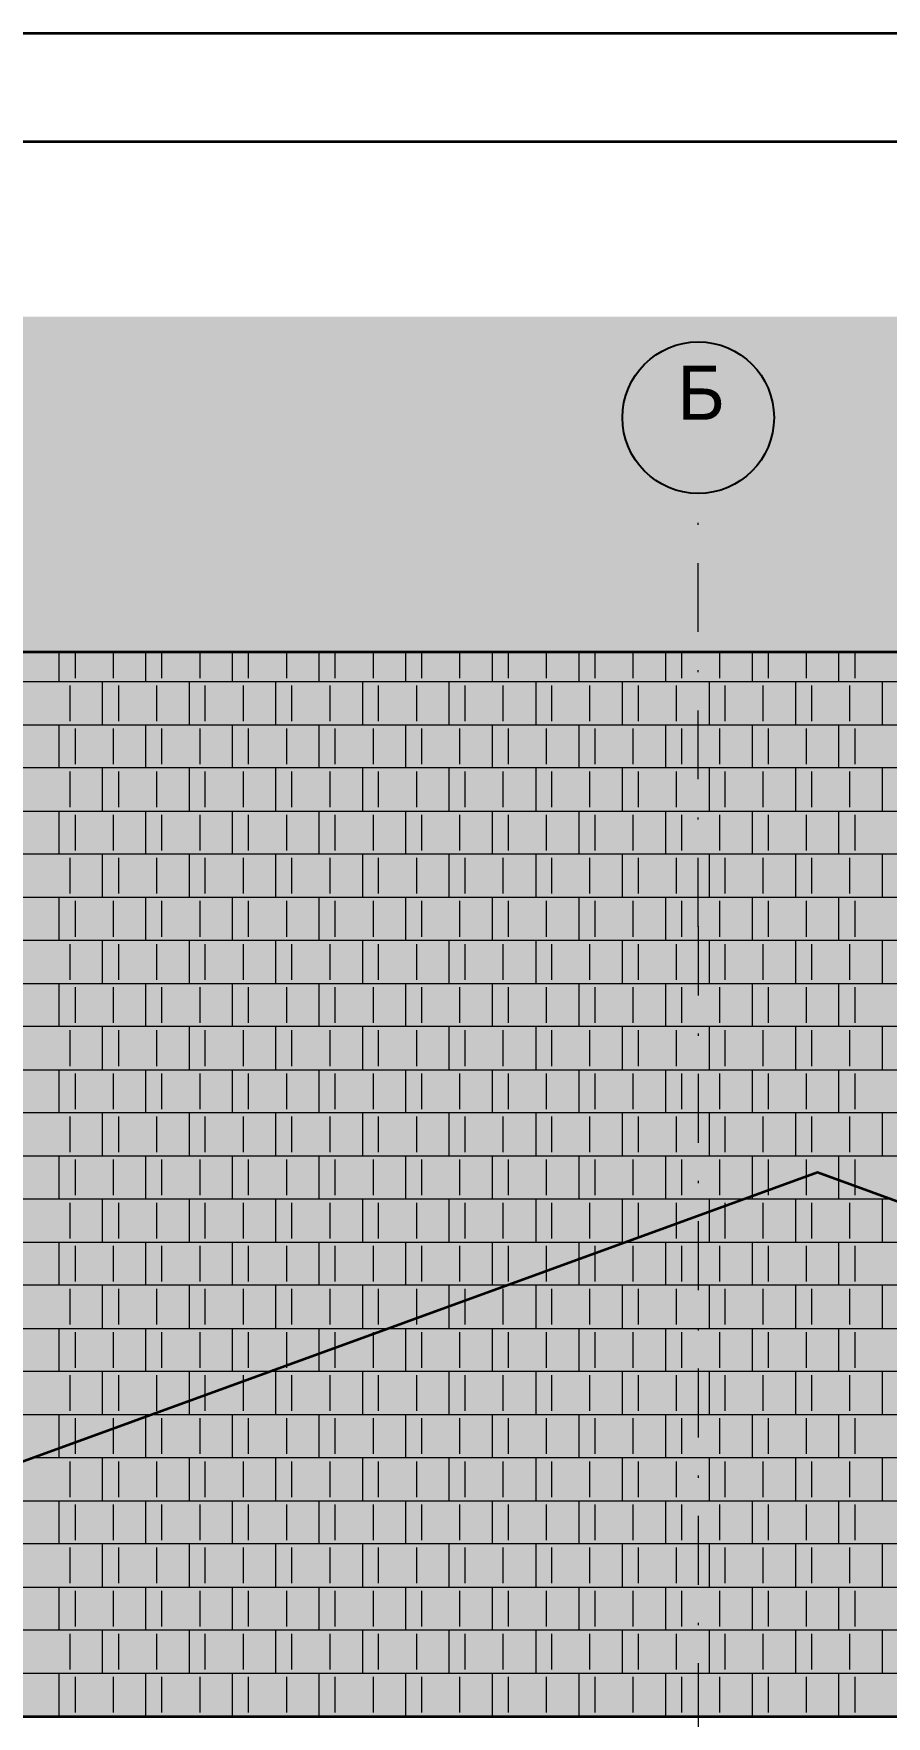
# Model space of a CAD drawing. Header units: millimetres. Extents: x -440 to 2671, y 0 to 297.
# Drawn here: x 1983.3 to 2022.7, y 219.3 to 297 of the extents above; entities that cross this region are included whole.
import ezdxf

# ---------------------------------------------------------------- set-up
doc = ezdxf.new("R2010")
doc.units = ezdxf.units.MM
doc.header["$MEASUREMENT"] = 0
doc.linetypes.add('- Осеви линии', pattern=[6.702778, 3.175, -1.763889, 0, -1.763889])
for name, color, linetype, lineweight, true_color in [('1', 7, 'Continuous', 13, 0x2b2b2b), ('4', 7, 'Continuous', 20, 0x3e3e3e), ('65', 7, 'Continuous', 20, 0x4e4e4e), ('87', 7, 'Continuous', 20, 0x6a6a6a)]:
    doc.layers.add(name, color=color, linetype=linetype, lineweight=lineweight, true_color=true_color)
doc.layers.add('41', color=7, linetype='Continuous', lineweight=35)
doc.layers.add('7', color=7, linetype='Continuous', lineweight=25)
doc.layers.add('RGB colored ARCHICAD elements', color=7, linetype='Continuous')
doc.styles.add('GENERATED_STYLE_6', font='GOTHIC.TTF')

# ---------------------------------------------------------------- blocks, each defined once
blk = doc.blocks.new('*X28')
at = {"layer": '1', "color": 250, "linetype": 'Continuous', "lineweight": 13, "true_color": 0x2a2a2a}
for p, q in [((182.252, 267.076), (182.252, 268.439)), ((182.992, 267.247), (182.992, 268.439)), ((184.752, 267.247), (184.752, 268.439)), ((186.252, 267.076), (186.252, 268.439)), ((186.992, 267.247), (186.992, 268.439)), ((188.752, 267.247), (188.752, 268.439)), ((190.252, 267.076), (190.252, 268.439)), ((190.992, 267.247), (190.992, 268.439)), ((192.752, 267.247), (192.752, 268.439)), ((194.252, 267.076), (194.252, 268.439)), ((194.992, 267.247), (194.992, 268.439)), ((196.752, 267.247), (196.752, 268.439)), ((198.252, 267.076), (198.252, 268.439)), ((198.992, 267.247), (198.992, 268.439)), ((200.752, 267.247), (200.752, 268.439)), ((202.252, 267.076), (202.252, 268.439)), ((202.992, 267.247), (202.992, 268.439)), ((204.752, 267.247), (204.752, 268.439)), ((206.252, 267.076), (206.252, 268.439)), ((206.992, 267.247), (206.992, 268.439)), ((208.752, 267.247), (208.752, 268.439)), ((210.252, 267.076), (210.252, 268.439)), ((210.992, 267.247), (210.992, 268.439)), ((212.752, 267.247), (212.752, 268.439)), ((214.252, 267.076), (214.252, 268.439)), ((214.992, 267.247), (214.992, 268.439)), ((216.752, 267.247), (216.752, 268.439)), ((218.252, 267.076), (218.252, 268.439)), ((218.992, 267.247), (218.992, 268.439)), ((188.252, 267.076), (180.252, 267.076)), ((182.752, 265.257), (182.752, 266.905)), ((184.252, 265.086), (184.252, 267.076)), ((184.992, 265.257), (184.992, 266.905)), ((186.752, 265.257), (186.752, 266.905)), ((196.252, 267.076), (188.252, 267.076)), ((188.252, 267.076), (188.252, 265.086)), ((188.992, 265.257), (188.992, 266.905)), ((190.752, 265.257), (190.752, 266.905)), ((192.252, 265.086), (192.252, 267.076)), ((192.992, 265.257), (192.992, 266.905)), ((194.752, 265.257), (194.752, 266.905)), ((204.252, 267.076), (196.252, 267.076)), ((196.252, 267.076), (196.252, 265.086)), ((196.992, 265.257), (196.992, 266.905)), ((198.752, 265.257), (198.752, 266.905)), ((200.252, 265.086), (200.252, 267.076)), ((200.992, 265.257), (200.992, 266.905)), ((202.752, 265.257), (202.752, 266.905)), ((212.252, 267.076), (204.252, 267.076)), ((204.252, 267.076), (204.252, 265.086)), ((204.992, 265.257), (204.992, 266.905)), ((206.752, 265.257), (206.752, 266.905)), ((208.252, 265.086), (208.252, 267.076)), ((208.992, 265.257), (208.992, 266.905)), ((210.752, 265.257), (210.752, 266.905)), ((220.252, 267.076), (212.252, 267.076)), ((212.252, 267.076), (212.252, 265.086)), ((212.992, 265.257), (212.992, 266.905)), ((214.752, 265.257), (214.752, 266.905)), ((216.252, 265.086), (216.252, 267.076)), ((216.992, 265.257), (216.992, 266.905)), ((218.752, 265.257), (218.752, 266.905)), ((228.252, 267.076), (220.252, 267.076)), ((220.252, 267.076), (220.252, 265.086)), ((180.252, 265.086), (188.252, 265.086)), ((182.252, 263.095), (182.252, 265.086)), ((186.252, 263.095), (186.252, 265.086)), ((188.252, 265.086), (196.252, 265.086)), ((190.252, 263.095), (190.252, 265.086)), ((194.252, 263.095), (194.252, 265.086)), ((196.252, 265.086), (204.252, 265.086)), ((198.252, 263.095), (198.252, 265.086)), ((202.252, 263.095), (202.252, 265.086)), ((204.252, 265.086), (212.252, 265.086)), ((206.252, 263.095), (206.252, 265.086)), ((210.252, 263.095), (210.252, 265.086)), ((212.252, 265.086), (220.252, 265.086)), ((214.252, 263.095), (214.252, 265.086)), ((218.252, 263.095), (218.252, 265.086)), ((220.252, 265.086), (228.252, 265.086)), ((182.992, 263.266), (182.992, 264.915)), ((184.752, 263.266), (184.752, 264.915)), ((186.992, 263.266), (186.992, 264.915)), ((188.752, 263.266), (188.752, 264.915)), ((190.992, 263.266), (190.992, 264.915)), ((192.752, 263.266), (192.752, 264.915)), ((194.992, 263.266), (194.992, 264.915)), ((196.752, 263.266), (196.752, 264.915)), ((198.992, 263.266), (198.992, 264.915)), ((200.752, 263.266), (200.752, 264.915)), ((202.992, 263.266), (202.992, 264.915)), ((204.752, 263.266), (204.752, 264.915)), ((206.992, 263.266), (206.992, 264.915)), ((208.752, 263.266), (208.752, 264.915)), ((210.992, 263.266), (210.992, 264.915)), ((212.752, 263.266), (212.752, 264.915)), ((214.992, 263.266), (214.992, 264.915)), ((216.752, 263.266), (216.752, 264.915)), ((218.992, 263.266), (218.992, 264.915)), ((188.252, 263.095), (180.252, 263.095)), ((182.752, 261.276), (182.752, 262.924)), ((184.252, 261.105), (184.252, 263.095)), ((184.992, 261.276), (184.992, 262.924)), ((186.752, 261.276), (186.752, 262.924)), ((196.252, 263.095), (188.252, 263.095)), ((188.252, 263.095), (188.252, 261.105)), ((188.992, 261.276), (188.992, 262.924)), ((190.752, 261.276), (190.752, 262.924)), ((192.252, 261.105), (192.252, 263.095)), ((192.992, 261.276), (192.992, 262.924)), ((194.752, 261.276), (194.752, 262.924)), ((204.252, 263.095), (196.252, 263.095)), ((196.252, 263.095), (196.252, 261.105)), ((196.992, 261.276), (196.992, 262.924)), ((198.752, 261.276), (198.752, 262.924)), ((200.252, 261.105), (200.252, 263.095)), ((200.992, 261.276), (200.992, 262.924)), ((202.752, 261.276), (202.752, 262.924)), ((212.252, 263.095), (204.252, 263.095)), ((204.252, 263.095), (204.252, 261.105)), ((204.992, 261.276), (204.992, 262.924)), ((206.752, 261.276), (206.752, 262.924)), ((208.252, 261.105), (208.252, 263.095)), ((208.992, 261.276), (208.992, 262.924)), ((210.752, 261.276), (210.752, 262.924)), ((220.252, 263.095), (212.252, 263.095)), ((212.252, 263.095), (212.252, 261.105)), ((212.992, 261.276), (212.992, 262.924)), ((214.752, 261.276), (214.752, 262.924)), ((216.252, 261.105), (216.252, 263.095)), ((216.992, 261.276), (216.992, 262.924)), ((218.752, 261.276), (218.752, 262.924)), ((228.252, 263.095), (220.252, 263.095)), ((220.252, 263.095), (220.252, 261.105)), ((180.252, 261.105), (188.252, 261.105)), ((182.252, 259.114), (182.252, 261.105)), ((186.252, 259.114), (186.252, 261.105)), ((188.252, 261.105), (196.252, 261.105)), ((190.252, 259.114), (190.252, 261.105)), ((194.252, 259.114), (194.252, 261.105)), ((196.252, 261.105), (204.252, 261.105)), ((198.252, 259.114), (198.252, 261.105)), ((202.252, 259.114), (202.252, 261.105)), ((204.252, 261.105), (212.252, 261.105)), ((206.252, 259.114), (206.252, 261.105)), ((210.252, 259.114), (210.252, 261.105)), ((212.252, 261.105), (220.252, 261.105)), ((214.252, 259.114), (214.252, 261.105)), ((218.252, 259.114), (218.252, 261.105)), ((220.252, 261.105), (228.252, 261.105)), ((182.992, 259.285), (182.992, 260.934)), ((184.752, 259.285), (184.752, 260.934)), ((186.992, 259.285), (186.992, 260.934)), ((188.752, 259.285), (188.752, 260.934)), ((190.992, 259.285), (190.992, 260.934)), ((192.752, 259.285), (192.752, 260.934)), ((194.992, 259.285), (194.992, 260.934)), ((196.752, 259.285), (196.752, 260.934)), ((198.992, 259.285), (198.992, 260.934)), ((200.752, 259.285), (200.752, 260.934)), ((202.992, 259.285), (202.992, 260.934)), ((204.752, 259.285), (204.752, 260.934)), ((206.992, 259.285), (206.992, 260.934)), ((208.752, 259.285), (208.752, 260.934)), ((210.992, 259.285), (210.992, 260.934)), ((212.752, 259.285), (212.752, 260.934)), ((214.992, 259.285), (214.992, 260.934)), ((216.752, 259.285), (216.752, 260.934)), ((218.992, 259.285), (218.992, 260.934)), ((188.252, 259.114), (180.252, 259.114)), ((182.752, 257.295), (182.752, 258.943)), ((184.252, 257.124), (184.252, 259.114)), ((184.992, 257.295), (184.992, 258.943)), ((186.752, 257.295), (186.752, 258.943)), ((196.252, 259.114), (188.252, 259.114)), ((188.252, 259.114), (188.252, 257.124)), ((188.992, 257.295), (188.992, 258.943)), ((190.752, 257.295), (190.752, 258.943)), ((192.252, 257.124), (192.252, 259.114)), ((192.992, 257.295), (192.992, 258.943)), ((194.752, 257.295), (194.752, 258.943)), ((204.252, 259.114), (196.252, 259.114)), ((196.252, 259.114), (196.252, 257.124)), ((196.992, 257.295), (196.992, 258.943)), ((198.752, 257.295), (198.752, 258.943)), ((200.252, 257.124), (200.252, 259.114)), ((200.992, 257.295), (200.992, 258.943)), ((202.752, 257.295), (202.752, 258.943)), ((212.252, 259.114), (204.252, 259.114)), ((204.252, 259.114), (204.252, 257.124)), ((204.992, 257.295), (204.992, 258.943)), ((206.752, 257.295), (206.752, 258.943)), ((208.252, 257.124), (208.252, 259.114)), ((208.992, 257.295), (208.992, 258.943)), ((210.752, 257.295), (210.752, 258.943)), ((220.252, 259.114), (212.252, 259.114)), ((212.252, 259.114), (212.252, 257.124)), ((212.992, 257.295), (212.992, 258.943)), ((214.752, 257.295), (214.752, 258.943)), ((216.252, 257.124), (216.252, 259.114)), ((216.992, 257.295), (216.992, 258.943)), ((218.752, 257.295), (218.752, 258.943)), ((228.252, 259.114), (220.252, 259.114)), ((220.252, 259.114), (220.252, 257.124)), ((180.252, 257.124), (188.252, 257.124)), ((182.252, 255.133), (182.252, 257.124)), ((182.992, 255.304), (182.992, 256.953)), ((184.752, 255.304), (184.752, 256.953)), ((186.252, 255.133), (186.252, 257.124)), ((186.992, 255.304), (186.992, 256.953)), ((188.252, 257.124), (196.252, 257.124)), ((188.752, 255.304), (188.752, 256.953)), ((190.252, 255.133), (190.252, 257.124)), ((190.992, 255.304), (190.992, 256.953)), ((192.752, 255.304), (192.752, 256.953)), ((194.252, 255.133), (194.252, 257.124)), ((194.992, 255.304), (194.992, 256.953)), ((196.252, 257.124), (204.252, 257.124)), ((196.752, 255.304), (196.752, 256.953)), ((198.252, 255.133), (198.252, 257.124)), ((198.992, 255.304), (198.992, 256.953)), ((200.752, 255.304), (200.752, 256.953)), ((202.252, 255.133), (202.252, 257.124)), ((202.992, 255.304), (202.992, 256.953)), ((204.252, 257.124), (212.252, 257.124)), ((204.752, 255.304), (204.752, 256.953)), ((206.252, 255.133), (206.252, 257.124)), ((206.992, 255.304), (206.992, 256.953)), ((208.752, 255.304), (208.752, 256.953)), ((210.252, 255.133), (210.252, 257.124)), ((210.992, 255.304), (210.992, 256.953)), ((212.252, 257.124), (220.252, 257.124)), ((212.752, 255.304), (212.752, 256.953)), ((214.252, 255.133), (214.252, 257.124)), ((214.992, 255.304), (214.992, 256.953)), ((216.752, 255.304), (216.752, 256.953)), ((218.252, 255.133), (218.252, 257.124)), ((218.992, 255.304), (218.992, 256.953)), ((220.252, 257.124), (228.252, 257.124)), ((188.252, 255.133), (180.252, 255.133)), ((182.752, 253.313), (182.752, 254.962)), ((184.252, 253.142), (184.252, 255.133)), ((184.992, 253.313), (184.992, 254.962)), ((186.752, 253.313), (186.752, 254.962)), ((196.252, 255.133), (188.252, 255.133)), ((188.252, 255.133), (188.252, 253.142)), ((188.992, 253.313), (188.992, 254.962)), ((190.752, 253.313), (190.752, 254.962)), ((192.252, 253.142), (192.252, 255.133)), ((192.992, 253.313), (192.992, 254.962)), ((194.752, 253.313), (194.752, 254.962)), ((204.252, 255.133), (196.252, 255.133)), ((196.252, 255.133), (196.252, 253.142)), ((196.992, 253.313), (196.992, 254.962)), ((198.752, 253.313), (198.752, 254.962)), ((200.252, 253.142), (200.252, 255.133)), ((200.992, 253.313), (200.992, 254.962)), ((202.752, 253.313), (202.752, 254.962)), ((212.252, 255.133), (204.252, 255.133)), ((204.252, 255.133), (204.252, 253.142)), ((204.992, 253.313), (204.992, 254.962)), ((206.752, 253.313), (206.752, 254.962)), ((208.252, 253.142), (208.252, 255.133)), ((208.992, 253.313), (208.992, 254.962)), ((210.752, 253.313), (210.752, 254.962)), ((220.252, 255.133), (212.252, 255.133)), ((212.252, 255.133), (212.252, 253.142)), ((212.992, 253.313), (212.992, 254.962)), ((214.752, 253.313), (214.752, 254.962)), ((216.252, 253.142), (216.252, 255.133)), ((216.992, 253.313), (216.992, 254.962)), ((218.752, 253.313), (218.752, 254.962)), ((228.252, 255.133), (220.252, 255.133)), ((220.252, 255.133), (220.252, 253.142)), ((180.252, 253.142), (188.252, 253.142)), ((182.252, 251.152), (182.252, 253.142)), ((182.992, 251.323), (182.992, 252.971)), ((184.752, 251.323), (184.752, 252.971)), ((186.252, 251.152), (186.252, 253.142)), ((186.992, 251.323), (186.992, 252.971)), ((188.252, 253.142), (196.252, 253.142)), ((188.752, 251.323), (188.752, 252.971)), ((190.252, 251.152), (190.252, 253.142)), ((190.992, 251.323), (190.992, 252.971)), ((192.752, 251.323), (192.752, 252.971)), ((194.252, 251.152), (194.252, 253.142)), ((194.992, 251.323), (194.992, 252.971)), ((196.252, 253.142), (204.252, 253.142)), ((196.752, 251.323), (196.752, 252.971)), ((198.252, 251.152), (198.252, 253.142)), ((198.992, 251.323), (198.992, 252.971)), ((200.752, 251.323), (200.752, 252.971)), ((202.252, 251.152), (202.252, 253.142)), ((202.992, 251.323), (202.992, 252.971)), ((204.252, 253.142), (212.252, 253.142)), ((204.752, 251.323), (204.752, 252.971)), ((206.252, 251.152), (206.252, 253.142)), ((206.992, 251.323), (206.992, 252.971)), ((208.752, 251.323), (208.752, 252.971)), ((210.252, 251.152), (210.252, 253.142)), ((210.992, 251.323), (210.992, 252.971)), ((212.252, 253.142), (220.252, 253.142)), ((212.752, 251.323), (212.752, 252.971)), ((214.252, 251.152), (214.252, 253.142)), ((214.992, 251.323), (214.992, 252.971)), ((216.752, 251.323), (216.752, 252.971)), ((218.252, 251.152), (218.252, 253.142)), ((218.992, 251.323), (218.992, 252.971)), ((220.252, 253.142), (228.252, 253.142)), ((188.252, 251.152), (180.252, 251.152)), ((182.752, 249.332), (182.752, 250.981)), ((184.252, 249.161), (184.252, 251.152)), ((184.992, 249.332), (184.992, 250.981)), ((186.752, 249.332), (186.752, 250.981)), ((196.252, 251.152), (188.252, 251.152)), ((188.252, 251.152), (188.252, 249.161)), ((188.992, 249.332), (188.992, 250.981)), ((190.752, 249.332), (190.752, 250.981)), ((192.252, 249.161), (192.252, 251.152)), ((192.992, 249.332), (192.992, 250.981)), ((194.752, 249.332), (194.752, 250.981)), ((204.252, 251.152), (196.252, 251.152)), ((196.252, 251.152), (196.252, 249.161)), ((196.992, 249.332), (196.992, 250.981)), ((198.752, 249.332), (198.752, 250.981)), ((200.252, 249.161), (200.252, 251.152)), ((200.992, 249.332), (200.992, 250.981)), ((202.752, 249.332), (202.752, 250.981)), ((212.252, 251.152), (204.252, 251.152)), ((204.252, 251.152), (204.252, 249.161)), ((204.992, 249.332), (204.992, 250.981)), ((206.752, 249.332), (206.752, 250.981)), ((208.252, 249.161), (208.252, 251.152)), ((208.992, 249.332), (208.992, 250.981)), ((210.752, 249.332), (210.752, 250.981)), ((220.252, 251.152), (212.252, 251.152)), ((212.252, 251.152), (212.252, 249.161)), ((212.992, 249.332), (212.992, 250.981)), ((214.752, 249.332), (214.752, 250.981)), ((216.252, 249.161), (216.252, 251.152)), ((216.992, 249.332), (216.992, 250.981)), ((218.752, 249.332), (218.752, 250.981)), ((228.252, 251.152), (220.252, 251.152)), ((220.252, 251.152), (220.252, 249.161)), ((180.252, 249.161), (188.252, 249.161)), ((182.252, 247.171), (182.252, 249.161)), ((182.992, 247.342), (182.992, 248.99)), ((184.752, 247.342), (184.752, 248.99)), ((186.252, 247.171), (186.252, 249.161)), ((186.992, 247.342), (186.992, 248.99)), ((188.252, 249.161), (196.252, 249.161)), ((188.752, 247.342), (188.752, 248.99)), ((190.252, 247.171), (190.252, 249.161)), ((190.992, 247.342), (190.992, 248.99)), ((192.752, 247.342), (192.752, 248.99)), ((194.252, 247.171), (194.252, 249.161)), ((194.992, 247.342), (194.992, 248.99)), ((196.252, 249.161), (204.252, 249.161)), ((196.752, 247.342), (196.752, 248.99)), ((198.252, 247.171), (198.252, 249.161)), ((198.992, 247.342), (198.992, 248.99)), ((200.752, 247.342), (200.752, 248.99)), ((202.252, 247.171), (202.252, 249.161)), ((202.992, 247.342), (202.992, 248.99)), ((204.252, 249.161), (212.252, 249.161)), ((204.752, 247.342), (204.752, 248.99)), ((206.252, 247.171), (206.252, 249.161)), ((206.992, 247.342), (206.992, 248.99)), ((208.752, 247.342), (208.752, 248.99)), ((210.252, 247.171), (210.252, 249.161)), ((210.992, 247.342), (210.992, 248.99)), ((212.252, 249.161), (220.252, 249.161)), ((212.752, 247.342), (212.752, 248.99)), ((214.252, 247.171), (214.252, 249.161)), ((214.992, 247.342), (214.992, 248.99)), ((216.752, 247.342), (216.752, 248.99)), ((218.252, 247.171), (218.252, 249.161)), ((218.992, 247.342), (218.992, 248.99)), ((220.252, 249.161), (228.252, 249.161)), ((188.252, 247.171), (180.252, 247.171)), ((184.252, 245.18), (184.252, 247.171)), ((196.252, 247.171), (188.252, 247.171)), ((188.252, 247.171), (188.252, 245.18)), ((192.252, 245.18), (192.252, 247.171)), ((204.252, 247.171), (196.252, 247.171)), ((196.252, 247.171), (196.252, 245.18)), ((200.252, 245.18), (200.252, 247.171)), ((212.252, 247.171), (204.252, 247.171)), ((204.252, 247.171), (204.252, 245.18)), ((208.252, 245.18), (208.252, 247.171)), ((220.252, 247.171), (212.252, 247.171)), ((212.252, 247.171), (212.252, 245.18)), ((216.252, 245.18), (216.252, 247.171)), ((228.252, 247.171), (220.252, 247.171)), ((220.252, 247.171), (220.252, 245.18)), ((182.752, 245.351), (182.752, 247)), ((184.992, 245.351), (184.992, 247)), ((186.752, 245.351), (186.752, 247)), ((188.992, 245.351), (188.992, 247)), ((190.752, 245.351), (190.752, 247)), ((192.992, 245.351), (192.992, 247)), ((194.752, 245.351), (194.752, 247)), ((196.992, 245.351), (196.992, 247)), ((198.752, 245.351), (198.752, 247)), ((200.992, 245.351), (200.992, 247)), ((202.752, 245.351), (202.752, 247)), ((204.992, 245.351), (204.992, 247)), ((206.752, 245.351), (206.752, 247)), ((208.992, 245.351), (208.992, 247)), ((210.752, 245.351), (210.752, 247)), ((212.992, 245.351), (212.992, 247)), ((214.752, 245.351), (214.752, 247)), ((216.992, 245.351), (216.992, 247)), ((218.752, 245.351), (218.752, 247)), ((180.252, 245.18), (188.252, 245.18)), ((182.252, 243.19), (182.252, 245.18)), ((182.992, 243.361), (182.992, 245.009)), ((184.752, 243.361), (184.752, 245.009)), ((186.252, 243.19), (186.252, 245.18)), ((186.992, 243.361), (186.992, 245.009)), ((188.252, 245.18), (196.252, 245.18)), ((188.752, 243.361), (188.752, 245.009)), ((190.252, 243.19), (190.252, 245.18)), ((190.992, 243.361), (190.992, 245.009)), ((192.752, 243.361), (192.752, 245.009)), ((194.252, 243.19), (194.252, 245.18)), ((194.992, 243.361), (194.992, 245.009)), ((196.252, 245.18), (204.252, 245.18)), ((196.752, 243.361), (196.752, 245.009)), ((198.252, 243.19), (198.252, 245.18)), ((198.992, 243.361), (198.992, 245.009)), ((200.752, 243.361), (200.752, 245.009)), ((202.252, 243.19), (202.252, 245.18)), ((202.992, 243.361), (202.992, 245.009)), ((204.252, 245.18), (212.252, 245.18)), ((204.752, 243.361), (204.752, 245.009)), ((206.252, 243.19), (206.252, 245.18)), ((206.992, 243.361), (206.992, 245.009)), ((208.752, 243.361), (208.752, 245.009)), ((210.252, 243.19), (210.252, 245.18)), ((210.992, 243.361), (210.992, 245.009)), ((212.252, 245.18), (220.252, 245.18)), ((212.752, 243.361), (212.752, 245.009)), ((214.252, 243.325), (214.252, 245.18)), ((214.992, 243.594), (214.992, 245.009)), ((216.752, 244.235), (216.752, 245.009)), ((218.252, 244.053), (218.252, 245.18)), ((218.992, 243.784), (218.992, 245.009)), ((220.252, 245.18), (228.252, 245.18)), ((188.252, 243.19), (180.252, 243.19)), ((182.752, 241.37), (182.752, 243.019)), ((184.252, 241.199), (184.252, 243.19)), ((184.992, 241.37), (184.992, 243.019)), ((186.752, 241.37), (186.752, 243.019)), ((196.252, 243.19), (188.252, 243.19)), ((188.252, 243.19), (188.252, 241.199)), ((188.992, 241.37), (188.992, 243.019)), ((190.752, 241.37), (190.752, 243.019)), ((192.252, 241.199), (192.252, 243.19)), ((192.992, 241.37), (192.992, 243.019)), ((194.752, 241.37), (194.752, 243.019)), ((204.252, 243.19), (196.252, 243.19)), ((196.252, 243.19), (196.252, 241.199)), ((196.992, 241.37), (196.992, 243.019)), ((198.752, 241.37), (198.752, 243.019)), ((200.252, 241.199), (200.252, 243.19)), ((200.992, 241.37), (200.992, 243.019)), ((202.752, 241.37), (202.752, 243.019)), ((212.252, 243.19), (204.252, 243.19)), ((204.252, 243.19), (204.252, 241.199)), ((204.992, 241.37), (204.992, 243.019)), ((206.752, 241.37), (206.752, 243.019)), ((208.252, 241.199), (208.252, 243.19)), ((208.992, 241.41), (208.992, 243.019)), ((210.752, 242.051), (210.752, 243.019)), ((213.88, 243.19), (212.252, 243.19)), ((212.252, 243.19), (212.252, 242.597)), ((212.992, 242.866), (212.992, 243.019)), ((180.252, 241.199), (188.252, 241.199)), ((182.252, 239.208), (182.252, 241.199)), ((182.992, 239.38), (182.992, 241.028)), ((184.752, 239.38), (184.752, 241.028)), ((186.252, 239.208), (186.252, 241.199)), ((186.992, 239.38), (186.992, 241.028)), ((188.252, 241.199), (196.252, 241.199)), ((188.752, 239.38), (188.752, 241.028)), ((190.252, 239.208), (190.252, 241.199)), ((190.992, 239.38), (190.992, 241.028)), ((192.752, 239.38), (192.752, 241.028)), ((194.252, 239.208), (194.252, 241.199)), ((194.992, 239.38), (194.992, 241.028)), ((196.252, 241.199), (204.252, 241.199)), ((196.752, 239.38), (196.752, 241.028)), ((198.252, 239.208), (198.252, 241.199)), ((198.992, 239.38), (198.992, 241.028)), ((200.752, 239.38), (200.752, 241.028)), ((202.252, 239.208), (202.252, 241.199)), ((202.992, 239.38), (202.992, 241.028)), ((204.252, 241.199), (208.411, 241.199)), ((204.752, 239.867), (204.752, 241.028)), ((206.252, 240.413), (206.252, 241.199)), ((206.992, 240.683), (206.992, 241.028)), ((188.252, 239.208), (180.252, 239.208)), ((182.752, 237.389), (182.752, 239.037)), ((184.252, 237.218), (184.252, 239.208)), ((184.992, 237.389), (184.992, 239.037)), ((186.752, 237.389), (186.752, 239.037)), ((196.252, 239.208), (188.252, 239.208)), ((188.252, 239.208), (188.252, 237.218)), ((188.992, 237.389), (188.992, 239.037)), ((190.752, 237.389), (190.752, 239.037)), ((192.252, 237.218), (192.252, 239.208)), ((192.992, 237.389), (192.992, 239.037)), ((194.752, 237.389), (194.752, 239.037)), ((202.942, 239.208), (196.252, 239.208)), ((196.252, 239.208), (196.252, 237.218)), ((196.992, 237.389), (196.992, 239.037)), ((198.752, 237.683), (198.752, 239.037)), ((200.252, 238.229), (200.252, 239.208)), ((200.992, 238.499), (200.992, 239.037)), ((180.252, 237.218), (188.252, 237.218)), ((182.252, 235.227), (182.252, 237.218)), ((182.992, 235.398), (182.992, 237.047)), ((184.752, 235.398), (184.752, 237.047)), ((186.252, 235.227), (186.252, 237.218)), ((186.992, 235.398), (186.992, 237.047)), ((188.252, 237.218), (196.252, 237.218)), ((188.752, 235.398), (188.752, 237.047)), ((190.252, 235.227), (190.252, 237.218)), ((190.992, 235.398), (190.992, 237.047)), ((192.752, 235.5), (192.752, 237.047)), ((194.252, 236.046), (194.252, 237.218)), ((194.992, 236.315), (194.992, 237.047)), ((196.252, 237.218), (197.473, 237.218)), ((196.752, 236.955), (196.752, 237.047)), ((188.252, 235.227), (180.252, 235.227)), ((182.752, 233.408), (182.752, 235.056)), ((184.252, 233.237), (184.252, 235.227)), ((184.992, 233.408), (184.992, 235.056)), ((186.752, 233.408), (186.752, 235.056)), ((192.004, 235.227), (188.252, 235.227)), ((188.252, 235.227), (188.252, 233.862)), ((188.992, 234.131), (188.992, 235.056)), ((190.752, 234.772), (190.752, 235.056)), ((180.252, 233.237), (186.535, 233.237)), ((182.252, 231.678), (182.252, 233.237)), ((186.252, 233.134), (186.252, 233.237)), ((182.992, 231.947), (182.992, 233.066)), ((184.752, 232.588), (184.752, 233.066))]:
    blk.add_line(p, q, dxfattribs=at)
blk = doc.blocks.new('*X29')
at = {"layer": '1', "color": 250, "linetype": 'Continuous', "lineweight": 13, "true_color": 0x2a2a2a}
for p, q in [((216.752, 243.361), (216.752, 244.235)), ((218.252, 243.19), (218.252, 244.053)), ((214.252, 243.19), (214.252, 243.325)), ((214.992, 243.361), (214.992, 243.594)), ((218.992, 243.361), (218.992, 243.784)), ((212.252, 242.597), (212.252, 241.199)), ((212.992, 241.37), (212.992, 242.866)), ((220.252, 243.19), (213.88, 243.19)), ((214.752, 241.37), (214.752, 243.019)), ((216.252, 241.199), (216.252, 243.19)), ((216.992, 241.37), (216.992, 243.019)), ((218.752, 241.37), (218.752, 243.019)), ((220.624, 243.19), (220.252, 243.19)), ((220.252, 243.19), (220.252, 241.199)), ((210.752, 241.37), (210.752, 242.051)), ((208.411, 241.199), (212.252, 241.199)), ((208.752, 239.38), (208.752, 241.028)), ((208.992, 241.37), (208.992, 241.41)), ((210.252, 239.208), (210.252, 241.199)), ((210.992, 239.38), (210.992, 241.028)), ((212.252, 241.199), (220.252, 241.199)), ((212.752, 239.38), (212.752, 241.028)), ((214.252, 239.208), (214.252, 241.199)), ((214.992, 239.38), (214.992, 241.028)), ((216.752, 239.38), (216.752, 241.028)), ((218.252, 239.208), (218.252, 241.199)), ((218.992, 239.38), (218.992, 241.028)), ((220.252, 241.199), (226.093, 241.199)), ((206.252, 239.208), (206.252, 240.413)), ((206.992, 239.38), (206.992, 240.683)), ((204.752, 239.38), (204.752, 239.867)), ((202.752, 237.389), (202.752, 239.037)), ((204.252, 239.208), (202.942, 239.208)), ((212.252, 239.208), (204.252, 239.208)), ((204.252, 239.208), (204.252, 237.218)), ((204.992, 237.389), (204.992, 239.037)), ((206.752, 237.389), (206.752, 239.037)), ((208.252, 237.218), (208.252, 239.208)), ((208.992, 237.389), (208.992, 239.037)), ((210.752, 237.389), (210.752, 239.037)), ((220.252, 239.208), (212.252, 239.208)), ((212.252, 239.208), (212.252, 237.218)), ((212.992, 237.389), (212.992, 239.037)), ((214.752, 237.389), (214.752, 239.037)), ((216.252, 237.218), (216.252, 239.208)), ((216.992, 237.389), (216.992, 239.037)), ((218.752, 237.389), (218.752, 239.037)), ((228.252, 239.208), (220.252, 239.208)), ((220.252, 239.208), (220.252, 237.218)), ((200.252, 237.218), (200.252, 238.229)), ((200.992, 237.389), (200.992, 238.499)), ((197.473, 237.218), (204.252, 237.218)), ((198.252, 235.227), (198.252, 237.218)), ((198.752, 237.389), (198.752, 237.683)), ((198.992, 235.398), (198.992, 237.047)), ((200.752, 235.398), (200.752, 237.047)), ((202.252, 235.227), (202.252, 237.218)), ((202.992, 235.398), (202.992, 237.047)), ((204.252, 237.218), (212.252, 237.218)), ((204.752, 235.398), (204.752, 237.047)), ((206.252, 235.227), (206.252, 237.218)), ((206.992, 235.398), (206.992, 237.047)), ((208.752, 235.398), (208.752, 237.047)), ((210.252, 235.227), (210.252, 237.218)), ((210.992, 235.398), (210.992, 237.047)), ((212.252, 237.218), (220.252, 237.218)), ((212.752, 235.398), (212.752, 237.047)), ((214.252, 235.227), (214.252, 237.218)), ((214.992, 235.398), (214.992, 237.047)), ((216.752, 235.398), (216.752, 237.047)), ((218.252, 235.227), (218.252, 237.218)), ((218.992, 235.398), (218.992, 237.047)), ((220.252, 237.218), (228.252, 237.218)), ((194.992, 235.398), (194.992, 236.315)), ((196.752, 235.398), (196.752, 236.955)), ((192.752, 235.398), (192.752, 235.5)), ((194.252, 235.227), (194.252, 236.046)), ((190.752, 233.408), (190.752, 234.772)), ((196.252, 235.227), (192.004, 235.227)), ((192.252, 233.237), (192.252, 235.227)), ((192.992, 233.408), (192.992, 235.056)), ((194.752, 233.408), (194.752, 235.056)), ((204.252, 235.227), (196.252, 235.227)), ((196.252, 235.227), (196.252, 233.237)), ((196.992, 233.408), (196.992, 235.056)), ((198.752, 233.408), (198.752, 235.056)), ((200.252, 233.237), (200.252, 235.227)), ((200.992, 233.408), (200.992, 235.056)), ((202.752, 233.408), (202.752, 235.056)), ((212.252, 235.227), (204.252, 235.227)), ((204.252, 235.227), (204.252, 233.237)), ((204.992, 233.408), (204.992, 235.056)), ((206.752, 233.408), (206.752, 235.056)), ((208.252, 233.237), (208.252, 235.227)), ((208.992, 233.408), (208.992, 235.056)), ((210.752, 233.408), (210.752, 235.056)), ((220.252, 235.227), (212.252, 235.227)), ((212.252, 235.227), (212.252, 233.237)), ((212.992, 233.408), (212.992, 235.056)), ((214.752, 233.408), (214.752, 235.056)), ((216.252, 233.237), (216.252, 235.227)), ((216.992, 233.408), (216.992, 235.056)), ((218.752, 233.408), (218.752, 235.056)), ((228.252, 235.227), (220.252, 235.227)), ((220.252, 235.227), (220.252, 233.237)), ((188.992, 233.408), (188.992, 234.131)), ((186.252, 231.246), (186.252, 233.134)), ((186.535, 233.237), (188.252, 233.237)), ((188.252, 233.862), (188.252, 233.237)), ((188.252, 233.237), (196.252, 233.237)), ((190.252, 231.246), (190.252, 233.237)), ((194.252, 231.246), (194.252, 233.237)), ((196.252, 233.237), (204.252, 233.237)), ((198.252, 231.246), (198.252, 233.237)), ((202.252, 231.246), (202.252, 233.237)), ((204.252, 233.237), (212.252, 233.237)), ((206.252, 231.246), (206.252, 233.237)), ((210.252, 231.246), (210.252, 233.237)), ((212.252, 233.237), (220.252, 233.237)), ((214.252, 231.246), (214.252, 233.237)), ((218.252, 231.246), (218.252, 233.237)), ((220.252, 233.237), (228.252, 233.237)), ((184.752, 231.417), (184.752, 232.588)), ((186.992, 231.417), (186.992, 233.066)), ((188.752, 231.417), (188.752, 233.066)), ((190.992, 231.417), (190.992, 233.066)), ((192.752, 231.417), (192.752, 233.066)), ((194.992, 231.417), (194.992, 233.066)), ((196.752, 231.417), (196.752, 233.066)), ((198.992, 231.417), (198.992, 233.066)), ((200.752, 231.417), (200.752, 233.066)), ((202.992, 231.417), (202.992, 233.066)), ((204.752, 231.417), (204.752, 233.066)), ((206.992, 231.417), (206.992, 233.066)), ((208.752, 231.417), (208.752, 233.066)), ((210.992, 231.417), (210.992, 233.066)), ((212.752, 231.417), (212.752, 233.066)), ((214.992, 231.417), (214.992, 233.066)), ((216.752, 231.417), (216.752, 233.066)), ((218.992, 231.417), (218.992, 233.066)), ((182.252, 231.246), (182.252, 231.678)), ((182.992, 231.417), (182.992, 231.947)), ((188.252, 231.246), (181.066, 231.246)), ((182.752, 229.427), (182.752, 231.075)), ((184.252, 229.256), (184.252, 231.246)), ((184.992, 229.427), (184.992, 231.075)), ((186.752, 229.427), (186.752, 231.075)), ((196.252, 231.246), (188.252, 231.246)), ((188.252, 231.246), (188.252, 229.256)), ((188.992, 229.427), (188.992, 231.075)), ((190.752, 229.427), (190.752, 231.075)), ((192.252, 229.256), (192.252, 231.246)), ((192.992, 229.427), (192.992, 231.075)), ((194.752, 229.427), (194.752, 231.075)), ((204.252, 231.246), (196.252, 231.246)), ((196.252, 231.246), (196.252, 229.256)), ((196.992, 229.427), (196.992, 231.075)), ((198.752, 229.427), (198.752, 231.075)), ((200.252, 229.256), (200.252, 231.246)), ((200.992, 229.427), (200.992, 231.075)), ((202.752, 229.427), (202.752, 231.075)), ((212.252, 231.246), (204.252, 231.246)), ((204.252, 231.246), (204.252, 229.256)), ((204.992, 229.427), (204.992, 231.075)), ((206.752, 229.427), (206.752, 231.075)), ((208.252, 229.256), (208.252, 231.246)), ((208.992, 229.427), (208.992, 231.075)), ((210.752, 229.427), (210.752, 231.075)), ((220.252, 231.246), (212.252, 231.246)), ((212.252, 231.246), (212.252, 229.256)), ((212.992, 229.427), (212.992, 231.075)), ((214.752, 229.427), (214.752, 231.075)), ((216.252, 229.256), (216.252, 231.246)), ((216.992, 229.427), (216.992, 231.075)), ((218.752, 229.427), (218.752, 231.075)), ((228.252, 231.246), (220.252, 231.246)), ((220.252, 231.246), (220.252, 229.256)), ((180.252, 229.256), (188.252, 229.256)), ((182.252, 227.265), (182.252, 229.256)), ((186.252, 227.265), (186.252, 229.256)), ((188.252, 229.256), (196.252, 229.256)), ((190.252, 227.265), (190.252, 229.256)), ((194.252, 227.265), (194.252, 229.256)), ((196.252, 229.256), (204.252, 229.256)), ((198.252, 227.265), (198.252, 229.256)), ((202.252, 227.265), (202.252, 229.256)), ((204.252, 229.256), (212.252, 229.256)), ((206.252, 227.265), (206.252, 229.256)), ((210.252, 227.265), (210.252, 229.256)), ((212.252, 229.256), (220.252, 229.256)), ((214.252, 227.265), (214.252, 229.256)), ((218.252, 227.265), (218.252, 229.256)), ((220.252, 229.256), (228.252, 229.256)), ((182.992, 227.436), (182.992, 229.085)), ((184.752, 227.436), (184.752, 229.085)), ((186.992, 227.436), (186.992, 229.085)), ((188.752, 227.436), (188.752, 229.085)), ((190.992, 227.436), (190.992, 229.085)), ((192.752, 227.436), (192.752, 229.085)), ((194.992, 227.436), (194.992, 229.085)), ((196.752, 227.436), (196.752, 229.085)), ((198.992, 227.436), (198.992, 229.085)), ((200.752, 227.436), (200.752, 229.085)), ((202.992, 227.436), (202.992, 229.085)), ((204.752, 227.436), (204.752, 229.085)), ((206.992, 227.436), (206.992, 229.085)), ((208.752, 227.436), (208.752, 229.085)), ((210.992, 227.436), (210.992, 229.085)), ((212.752, 227.436), (212.752, 229.085)), ((214.992, 227.436), (214.992, 229.085)), ((216.752, 227.436), (216.752, 229.085)), ((218.992, 227.436), (218.992, 229.085)), ((188.252, 227.265), (180.252, 227.265)), ((182.752, 225.446), (182.752, 227.094)), ((184.252, 225.275), (184.252, 227.265)), ((184.992, 225.446), (184.992, 227.094)), ((186.752, 225.446), (186.752, 227.094)), ((196.252, 227.265), (188.252, 227.265)), ((188.252, 227.265), (188.252, 225.275)), ((188.992, 225.446), (188.992, 227.094)), ((190.752, 225.446), (190.752, 227.094)), ((192.252, 225.275), (192.252, 227.265)), ((192.992, 225.446), (192.992, 227.094)), ((194.752, 225.446), (194.752, 227.094)), ((204.252, 227.265), (196.252, 227.265)), ((196.252, 227.265), (196.252, 225.275)), ((196.992, 225.446), (196.992, 227.094)), ((198.752, 225.446), (198.752, 227.094)), ((200.252, 225.275), (200.252, 227.265)), ((200.992, 225.446), (200.992, 227.094)), ((202.752, 225.446), (202.752, 227.094)), ((212.252, 227.265), (204.252, 227.265)), ((204.252, 227.265), (204.252, 225.275)), ((204.992, 225.446), (204.992, 227.094)), ((206.752, 225.446), (206.752, 227.094)), ((208.252, 225.275), (208.252, 227.265)), ((208.992, 225.446), (208.992, 227.094)), ((210.752, 225.446), (210.752, 227.094)), ((220.252, 227.265), (212.252, 227.265)), ((212.252, 227.265), (212.252, 225.275)), ((212.992, 225.446), (212.992, 227.094)), ((214.752, 225.446), (214.752, 227.094)), ((216.252, 225.275), (216.252, 227.265)), ((216.992, 225.446), (216.992, 227.094)), ((218.752, 225.446), (218.752, 227.094)), ((228.252, 227.265), (220.252, 227.265)), ((220.252, 227.265), (220.252, 225.275)), ((180.252, 225.275), (188.252, 225.275)), ((182.252, 223.284), (182.252, 225.275)), ((182.992, 223.455), (182.992, 225.104)), ((184.752, 223.455), (184.752, 225.104)), ((186.252, 223.284), (186.252, 225.275)), ((186.992, 223.455), (186.992, 225.104)), ((188.252, 225.275), (196.252, 225.275)), ((188.752, 223.455), (188.752, 225.104)), ((190.252, 223.284), (190.252, 225.275)), ((190.992, 223.455), (190.992, 225.104)), ((192.752, 223.455), (192.752, 225.104)), ((194.252, 223.284), (194.252, 225.275)), ((194.992, 223.455), (194.992, 225.104)), ((196.252, 225.275), (204.252, 225.275)), ((196.752, 223.455), (196.752, 225.104)), ((198.252, 223.284), (198.252, 225.275)), ((198.992, 223.455), (198.992, 225.104)), ((200.752, 223.455), (200.752, 225.104)), ((202.252, 223.284), (202.252, 225.275)), ((202.992, 223.455), (202.992, 225.104)), ((204.252, 225.275), (212.252, 225.275)), ((204.752, 223.455), (204.752, 225.104)), ((206.252, 223.284), (206.252, 225.275)), ((206.992, 223.455), (206.992, 225.104)), ((208.752, 223.455), (208.752, 225.104)), ((210.252, 223.284), (210.252, 225.275)), ((210.992, 223.455), (210.992, 225.104)), ((212.252, 225.275), (220.252, 225.275)), ((212.752, 223.455), (212.752, 225.104)), ((214.252, 223.284), (214.252, 225.275)), ((214.992, 223.455), (214.992, 225.104)), ((216.752, 223.455), (216.752, 225.104)), ((218.252, 223.284), (218.252, 225.275)), ((218.992, 223.455), (218.992, 225.104)), ((220.252, 225.275), (228.252, 225.275)), ((188.252, 223.284), (180.252, 223.284)), ((182.752, 221.464), (182.752, 223.113)), ((184.252, 221.293), (184.252, 223.284)), ((184.992, 221.464), (184.992, 223.113)), ((186.752, 221.464), (186.752, 223.113)), ((196.252, 223.284), (188.252, 223.284)), ((188.252, 223.284), (188.252, 221.293)), ((188.992, 221.464), (188.992, 223.113)), ((190.752, 221.464), (190.752, 223.113)), ((192.252, 221.293), (192.252, 223.284)), ((192.992, 221.464), (192.992, 223.113)), ((194.752, 221.464), (194.752, 223.113)), ((204.252, 223.284), (196.252, 223.284)), ((196.252, 223.284), (196.252, 221.293)), ((196.992, 221.464), (196.992, 223.113)), ((198.752, 221.464), (198.752, 223.113)), ((200.252, 221.293), (200.252, 223.284)), ((200.992, 221.464), (200.992, 223.113)), ((202.752, 221.464), (202.752, 223.113)), ((212.252, 223.284), (204.252, 223.284)), ((204.252, 223.284), (204.252, 221.293)), ((204.992, 221.464), (204.992, 223.113)), ((206.752, 221.464), (206.752, 223.113)), ((208.252, 221.293), (208.252, 223.284)), ((208.992, 221.464), (208.992, 223.113)), ((210.752, 221.464), (210.752, 223.113)), ((220.252, 223.284), (212.252, 223.284)), ((212.252, 223.284), (212.252, 221.293)), ((212.992, 221.464), (212.992, 223.113)), ((214.752, 221.464), (214.752, 223.113)), ((216.252, 221.293), (216.252, 223.284)), ((216.992, 221.464), (216.992, 223.113)), ((218.752, 221.464), (218.752, 223.113)), ((228.252, 223.284), (220.252, 223.284)), ((220.252, 223.284), (220.252, 221.293)), ((180.252, 221.293), (188.252, 221.293)), ((182.252, 219.303), (182.252, 221.293)), ((182.992, 219.474), (182.992, 221.122)), ((184.752, 219.474), (184.752, 221.122)), ((186.252, 219.303), (186.252, 221.293)), ((186.992, 219.474), (186.992, 221.122)), ((188.252, 221.293), (196.252, 221.293)), ((188.752, 219.474), (188.752, 221.122)), ((190.252, 219.303), (190.252, 221.293)), ((190.992, 219.474), (190.992, 221.122)), ((192.752, 219.474), (192.752, 221.122)), ((194.252, 219.303), (194.252, 221.293)), ((194.992, 219.474), (194.992, 221.122)), ((196.252, 221.293), (204.252, 221.293)), ((196.752, 219.474), (196.752, 221.122)), ((198.252, 219.303), (198.252, 221.293)), ((198.992, 219.474), (198.992, 221.122)), ((200.752, 219.474), (200.752, 221.122)), ((202.252, 219.303), (202.252, 221.293)), ((202.992, 219.474), (202.992, 221.122)), ((204.252, 221.293), (212.252, 221.293)), ((204.752, 219.474), (204.752, 221.122)), ((206.252, 219.303), (206.252, 221.293)), ((206.992, 219.474), (206.992, 221.122)), ((208.752, 219.474), (208.752, 221.122)), ((210.252, 219.303), (210.252, 221.293)), ((210.992, 219.474), (210.992, 221.122)), ((212.252, 221.293), (220.252, 221.293)), ((212.752, 219.474), (212.752, 221.122)), ((214.252, 219.303), (214.252, 221.293)), ((214.992, 219.474), (214.992, 221.122)), ((216.752, 219.474), (216.752, 221.122)), ((218.252, 219.303), (218.252, 221.293)), ((218.992, 219.474), (218.992, 221.122)), ((220.252, 221.293), (228.252, 221.293)), ((188.252, 219.303), (180.252, 219.303)), ((196.252, 219.303), (188.252, 219.303)), ((204.252, 219.303), (196.252, 219.303)), ((212.252, 219.303), (204.252, 219.303)), ((220.252, 219.303), (212.252, 219.303)), ((228.252, 219.303), (220.252, 219.303))]:
    blk.add_line(p, q, dxfattribs=at)

msp = doc.modelspace()

# ---------------------------------------------------------------- hatches: boundary and pattern name
at = {"layer": '87', "linetype": 'Continuous', "lineweight": 0, "true_color": 0xffffff}
msp.add_hatch(color=7, dxfattribs=at).paths.add_polyline_path([(1950.474, 262.979), (1965.474, 268.439), (2088.474, 268.439), (2088.474, 92.769), (2125.825, 92.769), (2125.825, 283.933), (1950.474, 283.933)])
at = {"layer": 'RGB colored ARCHICAD elements', "linetype": 'Continuous', "lineweight": 0, "true_color": 0x7a7878}
for points in [[(1965.474, 268.439), (1950.474, 262.979), (1950.474, 219.303), (2019.474, 244.417), (2088.474, 219.303), (2088.474, 268.439)], [(1950.474, 219.303), (2088.474, 219.303), (2019.474, 244.417)]]:
    msp.add_hatch(color=8, dxfattribs=at).paths.add_polyline_path(points)

# ---------------------------------------------------------------- linework, layer by layer
at = {"layer": '4', "color": 250, "linetype": '- Осеви линии', "lineweight": 20, "true_color": 0x2a2a2a}
for q in [(2013.974, 275.769), (2013.974, 275.769), (2013.974, 275.769), (2013.974, 85.769), (2013.974, 85.769), (2013.974, 85.769)]:
    msp.add_line((2013.974, 255.769), q, dxfattribs=at)
msp.add_point((2013.974, 255.769), dxfattribs=at)
msp.add_point((2013.974, 255.769), dxfattribs=at)
msp.add_point((2013.974, 255.769), dxfattribs=at)
msp.add_point((2013.974, 255.769), dxfattribs=at)
msp.add_point((2013.974, 255.769), dxfattribs=at)
msp.add_point((2013.974, 255.769), dxfattribs=at)
at = {"layer": '41', "linetype": 'Continuous', "lineweight": 35}
for p, q in [((2088.474, 268.439), (1965.474, 268.439)), ((2019.474, 244.417), (1950.474, 219.303)), ((2088.474, 219.303), (2019.474, 244.417)), ((1950.474, 219.303), (2088.474, 219.303))]:
    msp.add_line(p, q, dxfattribs=at)
at = {"layer": '41', "color": 7, "linetype": 'Continuous', "lineweight": 35, "flags": 128}
for points in [[(2222.222, 297), (1802.222, 297), (1802.222, 0), (2222.222, 0)], [(2217.222, 292), (1827.222, 292), (1827.222, 5), (2217.222, 5)]]:
    msp.add_lwpolyline(points, close=True, dxfattribs=at)
at = {"layer": '7', "color": 250, "linetype": 'Continuous', "lineweight": 25, "true_color": 0x2a2a2a}
msp.add_circle((2013.974, 279.269), 3.5, dxfattribs=at)
msp.add_circle((2013.974, 279.269), 3.5, dxfattribs=at)
msp.add_circle((2013.974, 279.269), 3.5, dxfattribs=at)

# ---------------------------------------------------------------- block references
at = {"layer": '65', "color": 250, "linetype": 'Continuous', "lineweight": 20, "true_color": 0x2a2a2a}
for name in ['*X28', '*X29']:
    msp.add_blockref(name, (1802.222, 0), dxfattribs=at)

# ---------------------------------------------------------------- texts
at = {"layer": '1', "linetype": 'Continuous', "lineweight": 13, "insert": (2013.014, 281.673), "char_height": 2.5, "attachment_point": 1, "style": 'GENERATED_STYLE_6'}
msp.add_mtext('\\A1;{\\pql;\\pt0;\\fCentury Gothic|b0|i0|c0|p34;Б}', dxfattribs=at)
msp.add_mtext('\\A1;{\\pql;\\pt0;\\fCentury Gothic|b0|i0|c0|p34;Б}', dxfattribs=at)
msp.add_mtext('\\A1;{\\pql;\\pt0;\\fCentury Gothic|b0|i0|c0|p34;Б}', dxfattribs=at)

doc.saveas('drawing.dxf')
